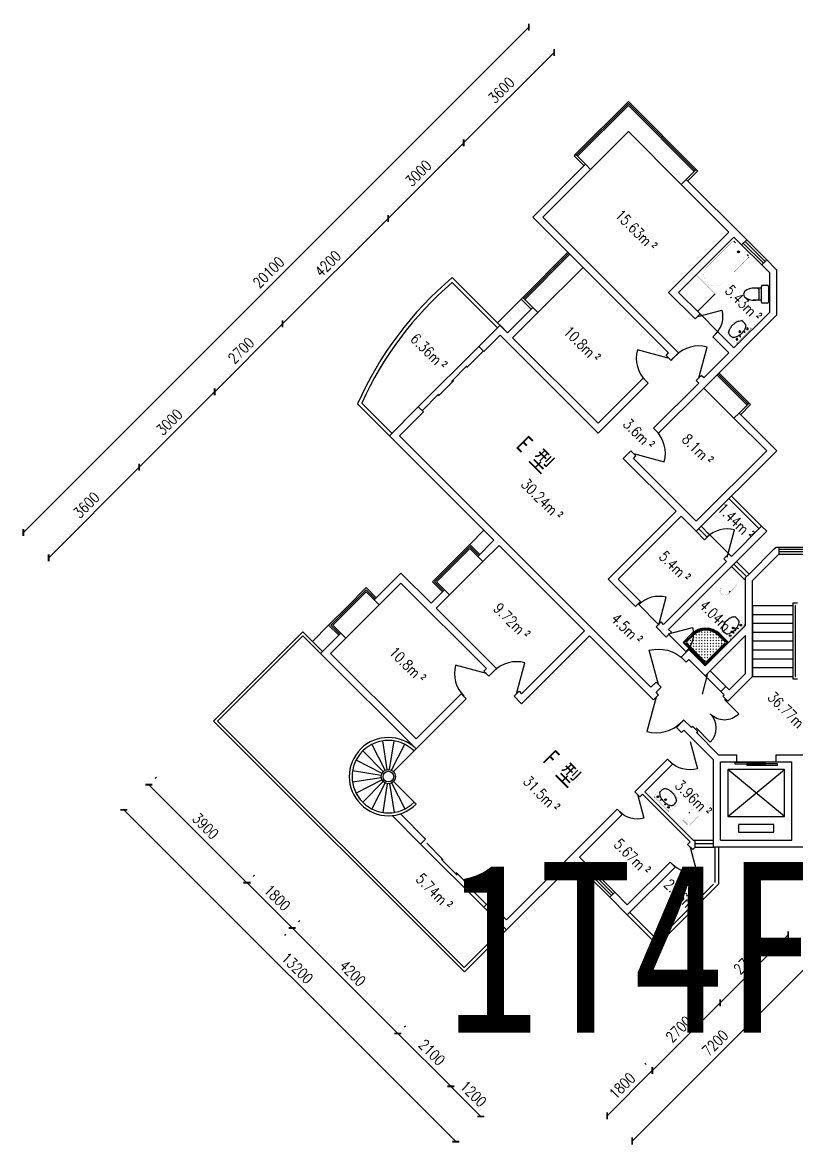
# Model space of a CAD drawing. Header units: millimetres. Extents: x 896 to 46047, y 508 to 32349.
# Drawn here: x 896 to 22659, y 508 to 32072 of the extents above; entities that cross this region are included whole.
import ezdxf
from ezdxf.enums import TextEntityAlignment as Align

# ---------------------------------------------------------------- set-up
doc = ezdxf.new("R2010")
doc.units = ezdxf.units.MM
for name, color, linetype in [('GROUND', 2, 'Continuous'), ('JJ', 8, 'Continuous'), ('PUB_DIM', 3, 'Continuous'), ('PUB_TEXT', 7, 'Continuous'), ('PUB_WINDW', 7, 'Continuous'), ('STAIR', 2, 'Continuous'), ('TEXT', 5, 'Continuous'), ('WALL', 255, 'Continuous'), ('WINDOW', 2, 'Continuous'), ('WINDOW_TEXT', 7, 'Continuous'), ('Y', 6, 'Continuous')]:
    doc.layers.add(name, color=color, linetype=linetype)
doc.styles.add('-宋体', font='SimSun.ttf', dxfattribs={"width": 0.8})
doc.styles.add('DIM_FONT', font='SIMPLEX', dxfattribs={"width": 0.8})
doc.styles.add('S1', font='SimSun.ttf', dxfattribs={"width": 0.8})
doc.styles.add('SIMPLEX', font='SIMPLEX.SHX')
doc.styles.get("Standard").update_dxf_attribs({"font": 'arial.ttf'})
doc.dimstyles.new('AXIS', dxfattribs={"dimtxt": 300, "dimasz": 1, "dimexe": 250, "dimexo": 300, "dimgap": 0.09, "dimtad": 1, "dimdec": 0, "dimzin": 0, "dimdsep": 46, "dimtxsty": 'DIM_FONT', "dimblk": '_DIMX', "dimcen": 0.09, "dimse1": 1, "dimse2": 1, "dimclrt": 7, "dimadec": 0, "dimazin": 0, "dimtfac": 1, "dimtdec": 0, "dimtix": 1, "dimtmove": 2, "dimatfit": 3, "dimldrblk": '_DIMX', "dimfxl": 1, "dimtolj": 1, "dimtzin": 0, "dimarcsym": 0})
doc.dimstyles.new('DIMA', dxfattribs={"dimtxt": 300, "dimasz": 1, "dimexe": 250, "dimexo": 300, "dimgap": 150, "dimtad": 1, "dimdec": 0, "dimzin": 0, "dimdsep": 46, "dimtxsty": 'DIM_FONT', "dimblk": '_DIMX', "dimcen": 0.09, "dimse1": 1, "dimclrt": 7, "dimadec": 0, "dimazin": 0, "dimtfac": 1, "dimtdec": 0, "dimtix": 1, "dimtmove": 2, "dimatfit": 3, "dimldrblk": '_DIMX', "dimfxl": 1, "dimtolj": 1, "dimtzin": 0, "dimarcsym": 0})
doc.dimstyles.new('DIMB', dxfattribs={"dimtxt": 300, "dimasz": 1, "dimexe": 250, "dimexo": 300, "dimgap": 150, "dimtad": 1, "dimdec": 0, "dimzin": 0, "dimdsep": 46, "dimtxsty": 'DIM_FONT', "dimblk": '_DIMX', "dimcen": 0.09, "dimse2": 1, "dimclrt": 7, "dimadec": 0, "dimazin": 0, "dimtfac": 1, "dimtdec": 0, "dimtix": 1, "dimtmove": 2, "dimatfit": 3, "dimldrblk": '_DIMX', "dimfxl": 1, "dimtolj": 1, "dimtzin": 0, "dimarcsym": 0})
doc.dimstyles.new('DIMN', dxfattribs={"dimtxt": 300, "dimasz": 1, "dimexe": 250, "dimexo": 300, "dimgap": 0.09, "dimtad": 1, "dimdec": 0, "dimzin": 0, "dimdsep": 46, "dimtxsty": 'DIM_FONT', "dimblk": '_DIMX', "dimcen": 0.09, "dimclrt": 7, "dimadec": 0, "dimazin": 0, "dimtfac": 1, "dimtdec": 0, "dimtix": 1, "dimtmove": 2, "dimatfit": 3, "dimldrblk": '_DIMX', "dimfxl": 1, "dimtolj": 1, "dimtzin": 0, "dimarcsym": 0})

# ---------------------------------------------------------------- blocks, each defined once
blk = doc.blocks.new('_LIFTD')
for points in [[(-0.548, -0.602), (-0.548, -0.774), (0.241, -0.774), (0.241, -0.602), (-0.548, -0.602)], [(-0.241, -0.784), (-0.241, -0.955), (0.548, -0.955), (0.548, -0.784), (-0.241, -0.784)]]:
    blk.add_lwpolyline(points)
blk = doc.blocks.new('_DBLK1')
for p, q in [((-0.47, 0), (-0.47, -0.47)), ((0.47, 0), (0.47, -0.47))]:
    blk.add_line(p, q)
for centre, start, end in [((-0.47, 0), 270, 0), ((0.47, 0), 180, 270)]:
    blk.add_arc(centre, 0.47, start, end)
at = {"layer": 'WINDOW_TEXT', "style": 'SIMPLEX', "flags": 9}
blk.add_attdef('A', text='', height=1, dxfattribs=at).set_placement((0, 1.5), align=Align.MIDDLE)
blk = doc.blocks.new('_DBLK')
blk.add_line((-0.5, 0), (0, -0.866))
blk.add_arc((-0.5, 0), 1, 300, 0)
at = {"style": 'SIMPLEX', "flags": 9}
blk.add_attdef('A', text='', height=1, dxfattribs=at).set_placement((0, 1.5), align=Align.MIDDLE)
blk = doc.blocks.new('_A0LHZ')
for p, q in [((-0.5, 0.016), (-0.227, 0.016)), ((-0.242, 0.003), (0.015, 0.003)), ((-0.015, 0.016), (0.242, 0.016)), ((0.227, 0.003), (0.5, 0.003))]:
    blk.add_line(p, q)
blk = doc.blocks.new('_WBLK')
for p, q in [((-0.5, 0.5), (0.5, 0.5)), ((0.5, 0.167), (-0.5, 0.167)), ((0.5, -0.167), (-0.5, -0.167)), ((-0.5, -0.5), (0.5, -0.5))]:
    blk.add_line(p, q)
at = {"style": 'SIMPLEX', "flags": 9}
blk.add_attdef('A', text='', height=1, dxfattribs=at).set_placement((0, 1.5), align=Align.MIDDLE)
blk = doc.blocks.new('M_A6')
blk.add_line((0.5, 0), (0.5, 0))
blk = doc.blocks.new('M_A15FYM')
blk.add_line((-0.5, 0), (0, -0.866))
blk = doc.blocks.new('M_E11')
for p, q in [((-280, -10), (-280, 0)), ((280, 0), (280, -10)), ((-251, -189), (-251, -186)), ((-248, -183), (-250, -185))]:
    blk.add_line(p, q)
at = {"const_width": 1.5}
for points in [[(-280, 0), (280, 0)], [(-326, -200), (-280, -5)], [(326, -204), (280, -5)]]:
    blk.add_lwpolyline(points, dxfattribs=at)
for points in [[(-326, -200, 0.008223), (-326, -204, 0.149285)], [(-326, -266, 0.149285), (-304, -337, 0.107079), (-231, -408, 0.075625), (-131, -450, 0.062436), (-1, -467, 0.062436), (130, -452, 0.075625), (230, -410, 0.107079), (304, -339, 0.149285), (326, -268, 0.005205), (326, -266, 0.086596)]]:
    blk.add_lwpolyline(points, format="xyb", dxfattribs=at)
at = {"const_width": 1.5, "flags": 128}
for points in [[(-326, -204), (-326, -268)], [(326, -204), (326, -268)]]:
    blk.add_lwpolyline(points, dxfattribs=at)
at = {"flags": 128}
for points in [[(-253, -188, 0.172546), (-250, -358, 0.726395)], [(253, -188, -0.172546), (250, -358, -0.726395)]]:
    blk.add_lwpolyline(points, format="xyb", dxfattribs=at)
for points in [[(253, -188, 0.098208), (193, -141, 0.066287), (110, -111, 0.052428), (0, -100, 0.052428), (-110, -111, 0.066287), (-193, -141, 0.093876), (-251, -186, 0.171377)], [(-250, -358, 0.091341), (-193, -401, 0.066287), (-110, -431, 0.052428), (0, -442, 0.052428), (110, -431, 0.066287), (193, -401, 0.091756), (250, -358, 0.171377)]]:
    blk.add_lwpolyline(points, format="xyb")
for centre, radius in [((-210, -75), 24), ((-210, -75), 24), ((-210, -75), 24), ((-90, -65), 10), ((0, -170), 25), ((0, -170), 15), ((90, -65), 10), ((210, -75), 24)]:
    blk.add_circle(centre, radius)
blk.add_arc((-250, -186), 1, 131.3224, 180)
at = {"width": 0.8, "flags": 9}
for tag in ['XSIZE', 'YSIZE']:
    blk.add_attdef(tag, (0, 0), '', height=0.5, dxfattribs=at)
blk = doc.blocks.new('_E3NPP')
at = {"layer": 'JJ'}
for p, q in [((-170, 200), (-170, 430)), ((170, 200), (170, 430)), ((-250, 30), (-250, 170)), ((-220, 200), (220, 200)), ((220, 0), (-220, 0)), ((-140, 260), (140, 260)), ((250, 170), (250, 30))]:
    blk.add_line(p, q, dxfattribs=at)
for centre, radius, start, end in [((227, 413), 398, 143.3619, 202.5495), ((0, 590), 110, 33.4509, 146.5491), ((-227, 413), 398, 337.4505, 36.6381), ((-220, 170), 30, 90, 180), ((-220, 30), 30, 180, 270), ((220, 170), 30, 0, 90), ((220, 30), 30, 270, 0)]:
    blk.add_arc(centre, radius, start, end, dxfattribs=at)
blk = doc.blocks.new('_E0GNZ')
at = {"layer": 'JJ'}
h = blk.add_hatch(dxfattribs=at)
h.set_pattern_fill('CROSS', color=256, scale=200, style=0)
h.set_pattern_definition([(0, (-89213.87, -122540.32), (50, 50), [25, -75]), (90, (-89201.37, -122552.82), (-50, 50), [25, -75])])
h.paths.add_polyline_path([(50, 80, 0.414214), (80, 50), (720, 50, 0.414214), (750, 80), (750, 300, 0.414214), (300, 750), (80, 750, 0.414214), (50, 720)])
for p, q in [((0, 800), (300, 800)), ((0, 0), (0, 800)), ((0, 750), (25, 750)), ((25, 0), (25, 800)), ((25, 775), (300, 775)), ((50, 80), (50, 720)), ((80, 750), (300, 750)), ((300, 750), (300, 800)), ((654, 654), (618, 618)), ((750, 80), (750, 300)), ((750, 300), (800, 300)), ((775, 25), (775, 300)), ((800, 0), (800, 300)), ((0, 25), (800, 25)), ((0, 0), (800, 0)), ((80, 50), (720, 50)), ((750, 0), (750, 25))]:
    blk.add_line(p, q, dxfattribs=at)
for centre, radius, start, end in [((80, 720), 30, 90, 180), ((300, 300), 500, 0, 90), ((300, 300), 475, 0, 90), ((300, 300), 450, 0, 90), ((80, 80), 30, 180, 270), ((720, 80), 30, 270, 0)]:
    blk.add_arc(centre, radius, start, end, dxfattribs=at)
at = {"style": 'DIM_FONT', "width": 0.8, "flags": 9}
for tag in ['XSIZE', 'YSIZE']:
    blk.add_attdef(tag, (0, 0), '', height=0.5, dxfattribs=at)
blk = doc.blocks.new('M_E2')
blk.add_line((-306, -118), (-266, -118))
at = {"const_width": 1.5}
for points in [[(-366, 138, 0.97895), (-366, -138, 0.97895)], [(-366, 118, 0.97895), (-366, -118, 0.97895)], [(-306, 118, 0.414214), (-316, 108, 0.414214)], [(0, 88, 0.462192), (-59, 137, 0.462192)], [(-20, 88, 0.414214), (-50, 118, 0.414214)], [(-316, -108, 0.414214), (-306, -118, 0.414214)], [(-59, -137, 0.462192), (0, -88, 0.462192)], [(-50, -118, 0.414214), (-20, -88, 0.414214)]]:
    blk.add_lwpolyline(points, format="xyb", dxfattribs=at)
for points in [[(-366, 137), (-59, 137)], [(-316, 118), (-366, 118)], [(-340, 118), (-266, 118)], [(-316, 108), (-316, -108)], [(-50, 118), (-267, 118)], [(-20, -88), (-20, 88)], [(0, 88), (0, -88)], [(-381, -137), (-59, -137)], [(-316, -118), (-366, -118)], [(-340, -118), (-266, -118)], [(-266, -118), (-50, -118)]]:
    blk.add_lwpolyline(points, dxfattribs=at)
at = {"width": 0.8, "flags": 9}
for tag in ['XSIZE', 'YSIZE']:
    blk.add_attdef(tag, (0, 0), '', height=0.5, dxfattribs=at)
blk = doc.blocks.new('_DIMX')
at = {"const_width": 50}
blk.add_lwpolyline([(-70, -70), (70, 70)], dxfattribs=at)
blk = doc.blocks.new('*D16')
at = {"color": 0, "linetype": 'ByBlock', "transparency": 16777216}
blk.add_line((10136, -146561), (13104, -143592), dxfattribs=at)
at = {"layer": 'DEFPOINTS', "color": 0, "linetype": 'ByBlock', "transparency": 16777216}
for p in [(13105, -143592), (13105, -143592), (10135, -146561)]:
    blk.add_point(p, dxfattribs=at)
at = {"color": 0, "linetype": 'ByBlock', "transparency": 16777216}
for p, rotation in [((13105, -143592), 45), ((10135, -146561), 225)]:
    blk.add_blockref('_DIMX', p, dxfattribs=dict(at, rotation=rotation))
at = {"color": 7, "linetype": 'ByBlock', "transparency": 16777216, "insert": (11408, -144864), "char_height": 300, "attachment_point": 5, "rotation": 45, "style": 'DIM_FONT'}
blk.add_mtext('\\A1;4200', dxfattribs=at)
blk = doc.blocks.new('*D17')
at = {"color": 0, "linetype": 'ByBlock', "transparency": 16777216}
blk.add_line((13106, -143591), (15226, -141471), dxfattribs=at)
at = {"layer": 'DEFPOINTS', "color": 0, "linetype": 'ByBlock', "transparency": 16777216}
for p in [(15226, -141470), (15226, -141470), (13105, -143592)]:
    blk.add_point(p, dxfattribs=at)
at = {"color": 0, "linetype": 'ByBlock', "transparency": 16777216}
for p, rotation in [((15226, -141470), 44.99999999999961), ((13105, -143592), 224.9999999999996)]:
    blk.add_blockref('_DIMX', p, dxfattribs=dict(at, rotation=rotation))
at = {"color": 7, "linetype": 'ByBlock', "transparency": 16777216, "insert": (13954, -142319), "char_height": 300, "attachment_point": 5, "rotation": 45, "style": 'DIM_FONT'}
blk.add_mtext('\\A1;3000', dxfattribs=at)
blk = doc.blocks.new('*D18')
at = {"color": 0, "linetype": 'ByBlock', "transparency": 16777216}
blk.add_line((15227, -141470), (17771, -138925), dxfattribs=at)
at = {"layer": 'DEFPOINTS', "color": 0, "linetype": 'ByBlock', "transparency": 16777216}
for p in [(17772, -138925), (17772, -138925), (15226, -141470)]:
    blk.add_point(p, dxfattribs=at)
at = {"color": 0, "linetype": 'ByBlock', "transparency": 16777216}
for p, rotation in [((17772, -138925), 45.00000000000032), ((15226, -141470), 225.0000000000003)]:
    blk.add_blockref('_DIMX', p, dxfattribs=dict(at, rotation=rotation))
at = {"color": 7, "linetype": 'ByBlock', "transparency": 16777216, "insert": (16287, -139985), "char_height": 300, "attachment_point": 5, "rotation": 45, "style": 'DIM_FONT'}
blk.add_mtext('\\A1;3600', dxfattribs=at)
blk = doc.blocks.new('*D34')
at = {"color": 0, "linetype": 'ByBlock', "transparency": 16777216}
blk.add_line((6105, -150591), (8225, -148471), dxfattribs=at)
at = {"layer": 'DEFPOINTS', "color": 0, "linetype": 'ByBlock', "transparency": 16777216}
for p in [(8226, -148471), (8226, -148471), (6105, -150592)]:
    blk.add_point(p, dxfattribs=at)
at = {"color": 0, "linetype": 'ByBlock', "transparency": 16777216}
for p, rotation in [((8226, -148471), 45), ((6105, -150592), 225)]:
    blk.add_blockref('_DIMX', p, dxfattribs=dict(at, rotation=rotation))
at = {"color": 7, "linetype": 'ByBlock', "transparency": 16777216, "insert": (6953, -149319), "char_height": 300, "attachment_point": 5, "rotation": 45, "style": 'DIM_FONT'}
blk.add_mtext('\\A1;3000', dxfattribs=at)
blk = doc.blocks.new('*D35')
at = {"color": 0, "linetype": 'ByBlock', "transparency": 16777216}
blk.add_line((8227, -148470), (10135, -146562), dxfattribs=at)
at = {"layer": 'DEFPOINTS', "color": 0, "linetype": 'ByBlock', "transparency": 16777216}
for p in [(10135, -146561), (10135, -146561), (8226, -148471)]:
    blk.add_point(p, dxfattribs=at)
at = {"color": 0, "linetype": 'ByBlock', "transparency": 16777216}
for p, rotation in [((10135, -146561), 45), ((8226, -148471), 225)]:
    blk.add_blockref('_DIMX', p, dxfattribs=dict(at, rotation=rotation))
at = {"color": 7, "linetype": 'ByBlock', "transparency": 16777216, "insert": (8969, -147304), "char_height": 300, "attachment_point": 5, "rotation": 45, "style": 'DIM_FONT'}
blk.add_mtext('\\A1;2700', dxfattribs=at)
blk = doc.blocks.new('*D36')
at = {"color": 0, "linetype": 'ByBlock', "transparency": 16777216}
blk.add_line((24349, -163747), (22441, -165654), dxfattribs=at)
at = {"layer": 'DEFPOINTS', "color": 0, "linetype": 'ByBlock', "transparency": 16777216}
for p in [(24350, -163746), (22441, -165655), (22441, -165655)]:
    blk.add_point(p, dxfattribs=at)
at = {"color": 0, "linetype": 'ByBlock', "transparency": 16777216}
for p, rotation in [((24350, -163746), 45.00000000000048), ((22441, -165655), 225.0000000000004)]:
    blk.add_blockref('_DIMX', p, dxfattribs=dict(at, rotation=rotation))
at = {"color": 7, "linetype": 'ByBlock', "transparency": 16777216, "insert": (23183, -164488), "char_height": 300, "attachment_point": 5, "rotation": 45, "style": 'DIM_FONT'}
blk.add_mtext('\\A1;2700', dxfattribs=at)
blk = doc.blocks.new('*D37')
at = {"color": 0, "linetype": 'ByBlock', "transparency": 16777216}
for p, q in [((22440, -165656), (20532, -167564)), ((20319, -167352), (20355, -167388))]:
    blk.add_line(p, q, dxfattribs=at)
at = {"layer": 'DEFPOINTS', "color": 0, "linetype": 'ByBlock', "transparency": 16777216}
for p in [(22441, -165655), (20532, -167564), (20532, -167564)]:
    blk.add_point(p, dxfattribs=at)
at = {"color": 0, "linetype": 'ByBlock', "transparency": 16777216}
for p, rotation in [((22441, -165655), 44.99999999999976), ((20532, -167564), 224.9999999999998)]:
    blk.add_blockref('_DIMX', p, dxfattribs=dict(at, rotation=rotation))
at = {"color": 7, "linetype": 'ByBlock', "transparency": 16777216, "insert": (21274, -166398), "char_height": 300, "attachment_point": 5, "rotation": 45, "style": 'DIM_FONT'}
blk.add_mtext('\\A1;2700', dxfattribs=at)
blk = doc.blocks.new('*D38')
at = {"color": 0, "linetype": 'ByBlock', "transparency": 16777216}
for p, q in [((20531, -167565), (19259, -168836)), ((20319, -167352), (20355, -167388))]:
    blk.add_line(p, q, dxfattribs=at)
at = {"layer": 'DEFPOINTS', "color": 0, "linetype": 'ByBlock', "transparency": 16777216}
for p in [(20532, -167564), (19259, -168837), (19259, -168837)]:
    blk.add_point(p, dxfattribs=at)
at = {"color": 0, "linetype": 'ByBlock', "transparency": 16777216}
for p, rotation in [((20532, -167564), 45.00000000000065), ((19259, -168837), 225.0000000000007)]:
    blk.add_blockref('_DIMX', p, dxfattribs=dict(at, rotation=rotation))
at = {"color": 7, "linetype": 'ByBlock', "transparency": 16777216, "insert": (19683, -167989), "char_height": 300, "attachment_point": 5, "rotation": 45, "style": 'DIM_FONT'}
blk.add_mtext('\\A1;1800', dxfattribs=at)
blk = doc.blocks.new('*D39')
at = {"color": 0, "linetype": 'ByBlock', "transparency": 16777216}
blk.add_line((25056, -164454), (19967, -169544), dxfattribs=at)
at = {"layer": 'DEFPOINTS', "color": 0, "linetype": 'ByBlock', "transparency": 16777216}
for p in [(25057, -164453), (19966, -169544), (19966, -169544)]:
    blk.add_point(p, dxfattribs=at)
at = {"color": 0, "linetype": 'ByBlock', "transparency": 16777216}
for p, rotation in [((25057, -164453), 44.99999999999992), ((19966, -169544), 224.9999999999999)]:
    blk.add_blockref('_DIMX', p, dxfattribs=dict(at, rotation=rotation))
at = {"color": 7, "linetype": 'ByBlock', "transparency": 16777216, "insert": (22299, -166787), "char_height": 300, "attachment_point": 5, "rotation": 45, "style": 'DIM_FONT'}
blk.add_mtext('\\A1;7200', dxfattribs=at)
blk = doc.blocks.new('*D40')
at = {"color": 0, "linetype": 'ByBlock', "transparency": 16777216}
blk.add_line((3560, -153137), (6104, -150593), dxfattribs=at)
at = {"layer": 'DEFPOINTS', "color": 0, "linetype": 'ByBlock', "transparency": 16777216}
for p in [(6105, -150592), (6105, -150592), (3559, -153138)]:
    blk.add_point(p, dxfattribs=at)
at = {"color": 0, "linetype": 'ByBlock', "transparency": 16777216}
for p, rotation in [((6105, -150592), 45.00000000000032), ((3559, -153138), 225.0000000000003)]:
    blk.add_blockref('_DIMX', p, dxfattribs=dict(at, rotation=rotation))
at = {"color": 7, "linetype": 'ByBlock', "transparency": 16777216, "insert": (4620, -151653), "char_height": 300, "attachment_point": 5, "rotation": 45, "style": 'DIM_FONT'}
blk.add_mtext('\\A1;3600', dxfattribs=at)
blk = doc.blocks.new('*D41')
at = {"color": 0, "linetype": 'ByBlock', "transparency": 16777216}
blk.add_line((15712, -168854), (14865, -168007), dxfattribs=at)
at = {"layer": 'DEFPOINTS', "color": 0, "linetype": 'ByBlock', "transparency": 16777216}
for p in [(14864, -168006), (14864, -168006), (15712, -168854)]:
    blk.add_point(p, dxfattribs=at)
at = {"color": 0, "linetype": 'ByBlock', "transparency": 16777216}
for p, rotation in [((14864, -168006), 135), ((15712, -168854), 315)]:
    blk.add_blockref('_DIMX', p, dxfattribs=dict(at, rotation=rotation))
at = {"color": 7, "linetype": 'ByBlock', "transparency": 16777216, "insert": (15500, -168218), "char_height": 300, "attachment_point": 5, "rotation": 315, "style": 'DIM_FONT'}
blk.add_mtext('\\A1;1200', dxfattribs=at)
blk = doc.blocks.new('*D42')
at = {"color": 0, "linetype": 'ByBlock', "transparency": 16777216}
for p, q in [((13591, -166309), (13556, -166344)), ((14863, -168005), (13380, -166521))]:
    blk.add_line(p, q, dxfattribs=at)
at = {"layer": 'DEFPOINTS', "color": 0, "linetype": 'ByBlock', "transparency": 16777216}
for p in [(13379, -166521), (13379, -166521), (14864, -168006)]:
    blk.add_point(p, dxfattribs=at)
at = {"color": 0, "linetype": 'ByBlock', "transparency": 16777216}
for p, rotation in [((13379, -166521), 135.0000000000003), ((14864, -168006), 315.0000000000003)]:
    blk.add_blockref('_DIMX', p, dxfattribs=dict(at, rotation=rotation))
at = {"color": 7, "linetype": 'ByBlock', "transparency": 16777216, "insert": (14334, -167051), "char_height": 300, "attachment_point": 5, "rotation": 315, "style": 'DIM_FONT'}
blk.add_mtext('\\A1;2100', dxfattribs=at)
blk = doc.blocks.new('*D43')
at = {"color": 0, "linetype": 'ByBlock', "transparency": 16777216}
for p, q in [((10621, -163339), (10586, -163374)), ((13378, -166520), (10410, -163552)), ((13591, -166309), (13556, -166344))]:
    blk.add_line(p, q, dxfattribs=at)
at = {"layer": 'DEFPOINTS', "color": 0, "linetype": 'ByBlock', "transparency": 16777216}
for p in [(10409, -163551), (10409, -163551), (13379, -166521)]:
    blk.add_point(p, dxfattribs=at)
at = {"color": 0, "linetype": 'ByBlock', "transparency": 16777216}
for p, rotation in [((10409, -163551), 134.9999999999999), ((13379, -166521), 314.9999999999998)]:
    blk.add_blockref('_DIMX', p, dxfattribs=dict(at, rotation=rotation))
at = {"color": 7, "linetype": 'ByBlock', "transparency": 16777216, "insert": (12106, -164824), "char_height": 300, "attachment_point": 5, "rotation": 315, "style": 'DIM_FONT'}
blk.add_mtext('\\A1;4200', dxfattribs=at)
blk = doc.blocks.new('*D44')
at = {"color": 0, "linetype": 'ByBlock', "transparency": 16777216}
for p, q in [((9348, -162066), (9313, -162101)), ((10408, -163550), (9137, -162279)), ((10197, -163763), (10232, -163728))]:
    blk.add_line(p, q, dxfattribs=at)
at = {"layer": 'DEFPOINTS', "color": 0, "linetype": 'ByBlock', "transparency": 16777216}
for p in [(9136, -162278), (9136, -162278), (10409, -163551)]:
    blk.add_point(p, dxfattribs=at)
at = {"color": 0, "linetype": 'ByBlock', "transparency": 16777216}
for p, rotation in [((9136, -162278), 135.0000000000007), ((10409, -163551), 315.0000000000007)]:
    blk.add_blockref('_DIMX', p, dxfattribs=dict(at, rotation=rotation))
at = {"color": 7, "linetype": 'ByBlock', "transparency": 16777216, "insert": (9985, -162702), "char_height": 300, "attachment_point": 5, "rotation": 315, "style": 'DIM_FONT'}
blk.add_mtext('\\A1;1800', dxfattribs=at)
blk = doc.blocks.new('*D45')
at = {"color": 0, "linetype": 'ByBlock', "transparency": 16777216}
for p, q in [((6591, -159308), (6555, -159344)), ((9135, -162277), (6379, -159521)), ((9348, -162066), (9313, -162101))]:
    blk.add_line(p, q, dxfattribs=at)
at = {"layer": 'DEFPOINTS', "color": 0, "linetype": 'ByBlock', "transparency": 16777216}
for p in [(6378, -159520), (6378, -159520), (9136, -162278)]:
    blk.add_point(p, dxfattribs=at)
at = {"color": 0, "linetype": 'ByBlock', "transparency": 16777216}
for p, rotation in [((6378, -159520), 135.0000000000002), ((9136, -162278), 315.0000000000002)]:
    blk.add_blockref('_DIMX', p, dxfattribs=dict(at, rotation=rotation))
at = {"color": 7, "linetype": 'ByBlock', "transparency": 16777216, "insert": (7969, -160687), "char_height": 300, "attachment_point": 5, "rotation": 315, "style": 'DIM_FONT'}
blk.add_mtext('\\A1;3900', dxfattribs=at)
blk = doc.blocks.new('*D46')
at = {"color": 0, "linetype": 'ByBlock', "transparency": 16777216}
blk.add_line((15005, -169561), (5672, -160228), dxfattribs=at)
at = {"layer": 'DEFPOINTS', "color": 0, "linetype": 'ByBlock', "transparency": 16777216}
for p in [(5671, -160228), (5671, -160228), (15005, -169562)]:
    blk.add_point(p, dxfattribs=at)
at = {"color": 0, "linetype": 'ByBlock', "transparency": 16777216}
for p, rotation in [((5671, -160228), 134.9999999999999), ((15005, -169562), 314.9999999999999)]:
    blk.add_blockref('_DIMX', p, dxfattribs=dict(at, rotation=rotation))
at = {"color": 7, "linetype": 'ByBlock', "transparency": 16777216, "insert": (10550, -164682), "char_height": 300, "attachment_point": 5, "rotation": 315, "style": 'DIM_FONT'}
blk.add_mtext('\\A1;13200', dxfattribs=at)
blk = doc.blocks.new('*D47')
at = {"color": 0, "linetype": 'ByBlock', "transparency": 16777216}
blk.add_line((17060, -138214), (2849, -152426), dxfattribs=at)
at = {"layer": 'DEFPOINTS', "color": 0, "linetype": 'ByBlock', "transparency": 16777216}
for p in [(17061, -138214), (2848, -152427), (2848, -152427)]:
    blk.add_point(p, dxfattribs=at)
at = {"color": 0, "linetype": 'ByBlock', "transparency": 16777216}
for p, rotation in [((17061, -138214), 45), ((2848, -152427), 225)]:
    blk.add_blockref('_DIMX', p, dxfattribs=dict(at, rotation=rotation))
at = {"color": 7, "linetype": 'ByBlock', "transparency": 16777216, "insert": (9742, -145108), "char_height": 300, "attachment_point": 5, "rotation": 45, "style": 'DIM_FONT'}
blk.add_mtext('\\A1;20100', dxfattribs=at)
blk = doc.blocks.new('M_E4')
for p, q in [((670, -80), (670, -137)), ((670, -86), (670, -97)), ((670, -663), (670, -614))]:
    blk.add_line(p, q)
at = {"const_width": 1.5}
for points in [[(-750, -750), (-750, 0)], [(-750, 0), (750, 0)], [(750, 0), (750, -750)], [(608, -56), (640, -56)], [(670, -90), (670, -656)], [(750, -750), (-750, -750)], [(670, -663), (670, -655)]]:
    blk.add_lwpolyline(points, dxfattribs=at)
for points in [[(-399, -56, 0.930688), (-388, -693, 0.930688)], [(670, -86, 0.414214), (640, -56, 0.414214)], [(670, -90, 0.041784), (670, -85, 0.412615)], [(640, -693, 0.414214), (670, -663, 0.414214)]]:
    blk.add_lwpolyline(points, format="xyb", dxfattribs=at)
at = {"const_width": 1.5, "flags": 128}
for points in [[(-399, -56), (608, -56)], [(-399, -694), (645, -692)]]:
    blk.add_lwpolyline(points, dxfattribs=at)
for radius in [25, 23]:
    blk.add_circle((550, -381), radius)
blk.add_arc((640, -663), 30, 270, 280.176)
at = {"width": 0.8, "flags": 9}
for tag in ['XSIZE', 'YSIZE']:
    blk.add_attdef(tag, (0, 0), '', height=0.5, dxfattribs=at)
blk = doc.blocks.new('1T4F73')
at = {"layer": 'GROUND'}
for p, q in [((9233.1, 2929.2), (8734.2, 3428)), ((813.2, 813.2), (2510.2, 2510.2)), ((8944.9, -2722.4), (9545.9, -3323.4)), ((6992.2, -4729.4), (7566, -5303.3)), ((8347.3, -6077.6), (7866.5, -5596.9)), ((9456.2, -7052.1), (9015.6, -6611.4)), ((9314.8, -7193.5), (8874.2, -6752.9))]:
    blk.add_line(p, q, dxfattribs=at)
at = {"layer": 'JJ'}
blk.add_line((9157, 3995.2), (8662.1, 3500.2), dxfattribs=at)
at = {"layer": 'STAIR'}
for p, q in [((11346.6, -4711.9), (11346.6, -6831.9)), ((11476.6, -4711.9), (11346.6, -4711.9)), ((10211.6, -4771.9), (11346.6, -4771.9)), ((10211.6, -4771.9), (10211.6, -6771.9)), ((10211.6, -5021.9), (11346.6, -5021.9)), ((11406.6, -4771.9), (11406.6, -6771.9)), ((11416.6, -4771.9), (11406.6, -4771.9)), ((11416.6, -6771.9), (11416.6, -4771.9)), ((10211.6, -5271.9), (11346.6, -5271.9)), ((10211.6, -5521.9), (11346.6, -5521.9)), ((10211.6, -5771.9), (11346.6, -5771.9)), ((10211.6, -6021.9), (11346.6, -6021.9)), ((10211.6, -6271.9), (11346.6, -6271.9)), ((10211.6, -6521.9), (11346.6, -6521.9)), ((10211.6, -6771.9), (11346.6, -6771.9)), ((11346.6, -6831.9), (11476.6, -6831.9)), ((11406.6, -6771.9), (11416.6, -6771.9)), ((9511.6, -9390.2), (9511.6, -10710.2)), ((9511.6, -10710.2), (11111.6, -9390.2)), ((11111.6, -10710.2), (9511.6, -9390.2)), ((11111.6, -9390.2), (9511.6, -9390.2)), ((9761.6, -9170.2), (10861.6, -9170.2)), ((11111.6, -10710.2), (11111.6, -9390.2)), ((9511.6, -10710.2), (11111.6, -10710.2)), ((10811.6, -10930.2), (9811.6, -10930.2)), ((9811.6, -10930.2), (9811.6, -11150.2)), ((10811.6, -11150.2), (10811.6, -10930.2)), ((9811.6, -11150.2), (10811.6, -11150.2))]:
    blk.add_line(p, q, dxfattribs=at)
at = {"layer": 'WALL'}
for p, q in [((4030.5, 6151.8), (5515.4, 7636.8)), ((5656.9, 7495.3), (5515.4, 7636.8)), ((4313.4, 6151.8), (5656.9, 7495.3)), ((8202.4, 7071.1), (8343.9, 7212.5)), ((9545.9, 5727.6), (8202.4, 7071.1)), ((10044.5, 5511.9), (8343.9, 7212.5)), ((5091.2, 5091.2), (4030.5, 6151.8)), ((8131.7, 2333.5), (4313.4, 6151.8)), ((7848.9, 4030.5), (9545.9, 5727.6)), ((8131.7, 4030.5), (9687.4, 5586.1)), ((9903, 5370.5), (9687.4, 5586.1)), ((9903, 5370.5), (10044.5, 5511.9)), ((5232.6, 4949.7), (5091.2, 5091.2)), ((7848.9, 2333.5), (5232.6, 4949.7)), ((10468.7, 4804.8), (10610.2, 4946.2)), ((10684.4, 4589.1), (10468.7, 4804.8)), ((10884.4, 4671.9), (10610.2, 4946.2)), ((10684.4, 4589.1), (10684.4, 3471.9)), ((10884.4, 4671.9), (10884.4, 3389.1)), ((8592.8, 3286.6), (7848.9, 4030.5)), ((8734.2, 3428), (8131.7, 4030.5)), ((3323.4, 2899.1), (4030.5, 3606.2)), ((4171.9, 3464.8), (4030.5, 3606.2)), ((3464.8, 2757.7), (4171.9, 3464.8)), ((8734.2, 3428), (8592.8, 3286.6)), ((8980.3, 1484.9), (10884.4, 3389.1)), ((9687.4, 2474.9), (10684.4, 3471.9)), ((2510.2, 2510.2), (3111.3, 3111.3)), ((3323.4, 2899.1), (3111.3, 3111.3)), ((3323.4, 2899.1), (3323.4, 2899.1)), ((3323.4, 2899.1), (3323.4, 2899.1)), ((9233.1, 2929.2), (9091.7, 2787.7)), ((9687.4, 2474.9), (9233.1, 2929.2)), ((2651.7, 2368.8), (3111.3, 2828.4)), ((5869, 70.7), (3111.3, 2828.4)), ((5869, 353.6), (3464.8, 2757.7)), ((9545.9, 2333.5), (9091.7, 2787.7)), ((2651.7, 2368.8), (2510.2, 2510.2)), ((7778.2, 2262.7), (7848.9, 2333.5)), ((7778.2, 2262.7), (7919.6, 2121.3)), ((8131.7, 2333.5), (7990.3, 2192)), ((8838.8, 1626.3), (9545.9, 2333.5)), ((7919.6, 2121.3), (7990.3, 2192)), ((5869, 353.6), (7133.9, 1618.5)), ((7133.9, 1618.5), (7275.3, 1477)), ((8768.1, 1697.1), (8626.7, 1555.6)), ((8838.8, 1626.3), (8768.1, 1697.1)), ((5869, 70.7), (7275.3, 1477)), ((7424.6, 212.1), (8697.4, 1484.9)), ((7566, 70.7), (8838.8, 1343.5)), ((8697.4, 1484.9), (8626.7, 1555.6)), ((8838.8, 1343.5), (8980.3, 1484.9)), ((0, 0), (813.2, 813.2)), ((282.8, 0), (954.6, 671.8)), ((954.6, 671.8), (813.2, 813.2)), ((9687.4, 495), (9828.8, 636.4)), ((10889.4, -424.3), (9828.8, 636.4)), ((10606.6, -424.3), (9687.4, 495)), ((2333.5, -2333.5), (0, 0)), ((7353.9, -7071.1), (282.8, 0)), ((7566, 70.7), (7424.6, 212.1)), ((6576.1, -636.4), (6788.2, -424.3)), ((6929.6, -565.7), (6788.2, -424.3)), ((6858.9, -636.4), (6929.6, -565.7)), ((8626.7, -2404.2), (10606.6, -424.3)), ((10889.4, -424.3), (8626.7, -2687)), ((8061, -2121.3), (6576.1, -636.4)), ((8626.7, -2404.2), (6858.9, -636.4)), ((6151.8, -4030.5), (8061, -2121.3)), ((2333.5, -2333.5), (2940.3, -2940.3)), ((6434.7, -4030.5), (8202.4, -2262.7)), ((8626.7, -2687), (8202.4, -2262.7)), ((8862.4, -2922.7), (9003.8, -2781.3)), ((9616.7, -3394.1), (10465.2, -2545.6)), ((9758.1, -3535.5), (10606.6, -2687)), ((10465.2, -2545.6), (10606.6, -2687)), ((2940.3, -2940.3), (2487.8, -3392.8)), ((3081.7, -3081.7), (2629.2, -3534.2)), ((3081.7, -3081.7), (5485.9, -5485.9)), ((10818.7, -3182), (10870.2, -3130.5)), ((10870.2, -3130.5), (10961.6, -3130.5)), ((10961.6, -3330.5), (10961.6, -3130.5)), ((2629.2, -3534.2), (2487.8, -3392.8)), ((9545.9, -3323.4), (9404.5, -3464.8)), ((9475.2, -3535.5), (9404.5, -3464.8)), ((9616.7, -3394.1), (9545.9, -3323.4)), ((10111.6, -3889.1), (10818.7, -3182)), ((10211.6, -4071.9), (10953, -3330.5)), ((10953, -3330.5), (10961.6, -3330.5)), ((7707.5, -5303.3), (9475.2, -3535.5)), ((7848.9, -5444.7), (9616.7, -3677)), ((9616.7, -3677), (9758.1, -3535.5)), ((324, -3859.5), (-427.4, -4610.9)), ((324, -3859.5), (1172.5, -4708.1)), ((6921.5, -4800.2), (6151.8, -4030.5)), ((7062.9, -4658.7), (6434.7, -4030.5)), ((10011.6, -3989.1), (10111.6, -3889.1)), ((10011.6, -5332.6), (10011.6, -3989.1)), ((10211.6, -6771.9), (10211.6, -4071.9)), ((324, -4142.4), (-286, -4752.3)), ((324, -4142.4), (2728.2, -6546.5)), ((1546.6, -4333.9), (1172.5, -4708.1)), ((1688, -4475.4), (1546.6, -4333.9)), ((-286, -4752.3), (-427.4, -4610.9)), ((1688, -4475.4), (1313.9, -4849.5)), ((7062.9, -4658.7), (6921.5, -4800.2)), ((1313.9, -4849.5), (3011, -6546.5)), ((7636.8, -5232.6), (7495.3, -5374)), ((7707.5, -5303.3), (7636.8, -5232.6)), ((8874.2, -6470), (10011.6, -5332.6)), ((-1368.5, -5552), (-1938.8, -6122.3)), ((-1227.1, -5693.5), (-1368.5, -5552)), ((5485.9, -5485.9), (3718.1, -7253.6)), ((5627.3, -5627.3), (3718.1, -7536.5)), ((5627.3, -5627.3), (7424.6, -7424.6)), ((7785.4, -5664.1), (7495.3, -5374)), ((7926.8, -5522.7), (7785.4, -5664.1)), ((7926.8, -5522.7), (7848.9, -5444.7)), ((8874.2, -6752.9), (10011.6, -5615.4)), ((10011.6, -6689.1), (10011.6, -5615.4)), ((-1227.1, -5693.5), (-1655.9, -6122.3)), ((748.3, -8809.3), (-1938.8, -6122.3)), ((748.3, -8526.4), (-1655.9, -6122.3)), ((8202.4, -6222.5), (8414.6, -6010.4)), ((8202.4, -6222.5), (8343.9, -6364)), ((8343.9, -6364), (8414.6, -6293.3)), ((8874.2, -6470), (8414.6, -6010.4)), ((8874.2, -6752.9), (8414.6, -6293.3)), ((2728.2, -6546.5), (2657.4, -6617.2)), ((2657.4, -6617.2), (2798.9, -6758.7)), ((3011, -6546.5), (2869.6, -6687.9)), ((2869.6, -6687.9), (2798.9, -6758.7)), ((7353.9, -7071.1), (7495.3, -6929.6)), ((7495.3, -6929.6), (7636.8, -7071.1)), ((9517.1, -7466.5), (10211.6, -6771.9)), ((9552.4, -7148.3), (10011.6, -6689.1)), ((2021, -7253.6), (748.3, -8526.4)), ((2021, -7253.6), (2162.5, -7395.1)), ((3647.4, -7182.9), (3506, -7324.3)), ((3647.4, -7182.9), (3718.1, -7253.6)), ((7495.3, -7212.5), (7636.8, -7071.1)), ((7566, -7283.2), (7495.3, -7212.5)), ((9456.2, -7052.1), (9314.8, -7193.5)), ((9411, -7289.7), (9314.8, -7193.5)), ((9552.4, -7148.3), (9456.2, -7052.1)), ((2162.5, -7395.1), (1950.3, -7607.2)), ((3506, -7324.3), (3718.1, -7536.5)), ((7566, -7283.2), (7424.6, -7424.6)), ((9375.7, -7325.1), (9411, -7289.7)), ((9375.7, -7325.1), (9517.1, -7466.5)), ((1808.9, -7748.6), (748.3, -8809.3)), ((1808.9, -7748.6), (1950.3, -7607.2)), ((8279.6, -7996.8), (8067.5, -8208.9)), ((8273.1, -7990.3), (8131.7, -8131.7)), ((8491.8, -8208.9), (8279.6, -7996.8)), ((8527.1, -8173.6), (8491.8, -8208.9)), ((8527.1, -8173.6), (8668.6, -8315)), ((8208.9, -8350.4), (8067.5, -8208.9)), ((8279.6, -8279.6), (8208.9, -8350.4)), ((8279.6, -8279.6), (9111.6, -9111.6)), ((8633.2, -8350.4), (8668.6, -8315)), ((9253, -8970.2), (8633.2, -8350.4)), ((7819.3, -9092.1), (6900.1, -10011.4)), ((7960.7, -9233.5), (7819.3, -9092.1)), ((9111.6, -11570.2), (9111.6, -9111.6)), ((9253, -8970.2), (9761.6, -8970.2)), ((9761.6, -8970.2), (9761.6, -9170.2)), ((10861.6, -8970.2), (11961.6, -8970.2)), ((10861.6, -8970.2), (10861.6, -9170.2)), ((7960.7, -9233.5), (7182.9, -10011.4)), ((9311.6, -11370.2), (9311.6, -9170.2)), ((9311.6, -9170.2), (9761.6, -9170.2)), ((10861.6, -9170.2), (11311.6, -9170.2)), ((11311.6, -11370.2), (11311.6, -9170.2)), ((7041.5, -10152.8), (6900.1, -10011.4)), ((7112.2, -10082.1), (7041.5, -10152.8)), ((7112.2, -10082.1), (8455.8, -11425.6)), ((7182.9, -10011.4), (8541.8, -11370.2)), ((877.7, -11484.3), (75.5, -10682.1)), ((1019.1, -11342.9), (309.7, -10633.5)), ((6405.1, -10506.3), (3293.8, -13617.6)), ((6546.5, -10647.7), (5344.4, -11849.8)), ((6546.5, -10647.7), (6405.1, -10506.3)), ((1019.1, -11342.9), (877.7, -11484.3)), ((8455.8, -11425.6), (8385.1, -11496.3)), ((8385.1, -11496.3), (8526.5, -11637.8)), ((8594, -11570.2), (8526.5, -11637.8)), ((8541.8, -11370.2), (8594, -11370.2)), ((8594, -11570.2), (8594, -11370.2)), ((13511.6, -11570.2), (9111.6, -11570.2)), ((9311.6, -11570.2), (9111.6, -11570.2)), ((9311.6, -11370.2), (11311.6, -11370.2)), ((5203, -11991.2), (3293.8, -13900.4)), ((5203, -11991.2), (5556.6, -12344.8)), ((5344.4, -11849.8), (5698, -12203.4)), ((7890.1, -11991.3), (6688, -13193.4)), ((8031.5, -12132.7), (7890.1, -11991.3)), ((5698, -12203.4), (5556.6, -12344.8)), ((8031.5, -12132.7), (6688, -13476.2)), ((6334.4, -12839.8), (6193, -12981.2)), ((6334.4, -12839.8), (6688, -13193.4)), ((2792.4, -13116.2), (2651, -13257.6)), ((3293.8, -13617.6), (2792.4, -13116.2)), ((6193, -12981.2), (6688, -13476.2)), ((3293.8, -13900.4), (2651, -13257.6))]:
    blk.add_line(p, q, dxfattribs=at)
for points in [[(5515.4, 7636.8), (5232.6, 7919.6), (5190.2, 7877.2), (5473, 7594.3)], [(8343.9, 7212.5), (8626.7, 7495.3), (8669.1, 7452.9), (8386.3, 7170.1)], [(4030.5, 3606.2), (3747.7, 3889.1), (3705.2, 3846.7), (3988.1, 3563.8)], [(9828.8, 636.4), (10111.6, 919.2), (10154.1, 876.8), (9871.2, 594)]]:
    blk.add_lwpolyline(points, dxfattribs=at)
at = {"layer": 'WINDOW'}
for p, q in [((3747.7, 3889.1), (5020.5, 5161.9)), ((3776, 3860.8), (5048.7, 5133.6)), ((3804.2, 3832.5), (5077, 5105.3)), ((4171.9, 3464.8), (5444.7, 4737.6)), ((3705.2, 3846.7), (3040.6, 3182)), ((8838.8, 1343.5), (9687.4, 495)), ((2261.5, -3053.4), (2657.4, -2657.4)), ((8626.7, -2687), (8862.4, -2922.7)), ((8697.4, -2616.3), (8933.1, -2852)), ((8768.1, -2545.6), (9003.8, -2781.3)), ((2629.2, -3534.2), (1688, -4475.4)), ((9616.7, -3677), (10011.6, -4071.9)), ((9687.4, -3606.2), (10040.9, -3959.8)), ((9758.1, -3535.5), (10111.6, -3889.1)), ((-286, -4752.3), (-1227.1, -5693.5)), ((-2165, -5782.9), (-1707.9, -5325.8)), ((-120.4, -9408.9), (-492.6, -8678.3)), ((-60.9, -9389.5), (-189.1, -8579.6)), ((1.7, -9389.5), (130, -8579.6)), ((61.2, -9408.9), (433.5, -8678.3)), ((111.9, -9445.7), (748.3, -8809.3)), ((-207.8, -9496.3), (-938.4, -9124)), ((-171, -9445.7), (-750.8, -8865.8)), ((-227.1, -9555.8), (-1037, -9427.5)), ((-227.1, -9618.4), (-1037, -9746.7)), ((-207.8, -9677.9), (-938.4, -10050.2)), ((-171, -9728.5), (-750.8, -10308.3)), ((-120.4, -9765.3), (-492.6, -10495.9)), ((-60.9, -9784.6), (-189.1, -10594.5)), ((1.7, -9784.6), (130, -10594.5)), ((61.2, -9765.3), (433.5, -10495.9)), ((111.9, -9728.5), (748.3, -10364.9)), ((877.7, -11484.3), (2651, -13257.6)), ((8594, -11370.2), (9111.6, -11370.2)), ((8594, -11470.2), (9111.6, -11470.2)), ((8594, -11570.2), (9111.6, -11570.2)), ((9153, -11570.2), (9153, -12567.3)), ((9253, -11570.2), (9253, -12608.7)), ((9111.6, -12608.7), (7536.8, -14183.6)), ((9253, -12608.7), (7536.8, -14325)), ((6688.1, -13476.6), (7536.8, -14325)), ((6758.8, -13405.9), (7536.8, -14183.6))]:
    blk.add_line(p, q, dxfattribs=at)
for points in [[(5232.6, 7919.6), (6717.5, 9404.5), (8626.7, 7495.3)], [(5260.9, 7891.3), (6717.5, 9348), (8598.4, 7467)], [(5289.2, 7863), (6717.5, 9291.4), (8570.1, 7438.8)], [(5656.9, 7495.3), (6717.5, 8556), (8202.4, 7071.1)], [(10055.1, 862.7), (9206.5, 1711.2)], [(10083.3, 891), (9234.8, 1739.5)], [(10111.6, 919.2), (9263.1, 1767.8)], [(1734.4, -3580.5), (2261.5, -3053.4), (2544.3, -3336.2)], [(1762.6, -3608.8), (2261.5, -3109.9), (2516.1, -3364.5)], [(1790.9, -3637.1), (2261.5, -3166.5), (2487.8, -3392.8)], [(1734.4, -3580.5), (1207.2, -4107.7), (1490.1, -4390.5)], [(1762.6, -3608.8), (1263.8, -4107.7), (1518.3, -4362.2)], [(1790.9, -3637.1), (1320.4, -4107.7), (1546.6, -4333.9)], [(-1180.8, -4798.6), (-653.7, -4271.5), (-370.8, -4554.3)], [(-1152.5, -4826.9), (-653.7, -4328), (-399.1, -4582.6)], [(-1124.2, -4855.2), (-653.7, -4384.6), (-427.4, -4610.9)], [(-1180.8, -4798.6), (-1707.9, -5325.8), (-1425.1, -5608.6)], [(-1152.5, -4826.9), (-1651.4, -5325.8), (-1396.8, -5580.3)], [(-1124.2, -4855.2), (-1594.8, -5325.8), (-1368.5, -5552)], [(-1882.2, -6065.7), (-2434, -5513.9), (-4943.7, -8023.5), (2113.5, -15080.8)], [(-1938.8, -6122.3), (-2434, -5627), (-4830.6, -8023.5), (2099.4, -14953.5)], [(2099.4, -14953.5), (3223.1, -13829.7)], [(2113.5, -15080.8), (3293.8, -13900.4)]]:
    blk.add_lwpolyline(points, dxfattribs=at)
for radius in [200, 150]:
    blk.add_circle((-29.6, -9587.1), radius, dxfattribs=at)
for radius in [1100, 1020]:
    blk.add_arc((-29.6, -9587.1), radius, 45, 315, dxfattribs=at)
at = {"layer": 'Y'}
for p, q in [((10394.5, -2616.3), (9545.9, -1767.8)), ((10465.2, -2545.6), (9616.7, -1697.1))]:
    blk.add_line(p, q, dxfattribs=at)
for points in [[(3323.4, 2899.1), (1768.4, 4454.2, 0.1129665), (-895.3, 895.3), (0, 0)], [(3040.6, 3040.6), (1767.8, 4313.4, 0.1094322), (-777.8, 919.2), (70.7, 70.7)]]:
    blk.add_lwpolyline(points, format="xyb", dxfattribs=at)
at = {"layer": 'JJ'}
for name, p, rotation in [('M_E4', (9157, 5055.8), 44.99999999999999), ('_E3NPP', (10659.2, 3983.1), 89.99999999999991), ('M_E2', (9682.6, -4102.9), 44.99999999999999), ('M_E11', (9784, -5526), 225), ('M_E11', (7643.6, -10356.2), 135), ('M_E2', (8312.7, -10883.6), 225)]:
    blk.add_blockref(name, p, dxfattribs=dict(at, rotation=rotation))
at = {"layer": 'JJ', "xscale": -1, "rotation": 225}
blk.add_blockref('M_E11', (9970.7, 2808.9), dxfattribs=at)
at = {"layer": 'JJ', "xscale": 1.125, "yscale": 1.125, "rotation": 44.99999999999999}
blk.add_blockref('_E0GNZ', (8894.6, -6449.6), dxfattribs=at)
at = {"layer": 'WINDOW'}
for name, p, xscale, yscale, zscale, rotation in [('M_A6', (7530.7, 7884.2), 1500, 1500, 1500, 315), ('_WBLK', (10256.6, 5158.3), 800, 200.000000000029, 800, 315), ('M_A6', (4447.8, 4249.6), 1500, 1500, 1500, 225), ('_DBLK', (8914.9, 3105.9), -700, 700, 700, 135), ('_DBLK', (7522.8, 1866), 900, 900, 900, 225), ('_DBLK', (8379.2, 1944.5), -900, -900, 900, 315), ('_A0LHZ', (1763.4, 1560), 2400, 2400, 2400, 225), ('_DBLK', (7177.1, -176.8), 900, 900, 900, 44.99999999999999), ('_DBLK', (9215.9, -3134.8), -800, -800, 800, 315), ('_DBLK', (7295.4, -5032.7), 800, 800, 800, 135), ('_DBLK', (8092.1, -5822.4), -700, 700, 700, 135), ('_DBLK', (7917.8, -6645), -1000, 1000, 1000, 225), ('_DBLK', (2410, -7006.1), -900, -900, 900, 44.99999999999999), ('_DBLK', (3258.5, -6935.4), -900, -900, 900, 315), ('M_A15FYM', (9158.4, -6895.7), -600, -600, 600, 135), ('_DBLK', (7848.9, -7707.5), -1000, -1000, 1000, 135), ('_DBLK1', (9022.1, -7820), 1200, 1200, 1200, 44.99999999999999), ('_DBLK', (8172.9, -8880), -800, 800, 800, 44.99999999999999), ('_DBLK', (6723.3, -10329.5), -700, 700, 700, 44.99999999999999), ('_A0LHZ', (1873.2, -12338.3), 2400, 2400, 2400, 315), ('_DBLK', (8208.3, -11814.5), 700, -700, 700, 225), ('_WBLK', (5945.5, -12592.3), 900, 200.0000000000072, 900, 135)]:
    blk.add_blockref(name, p, dxfattribs=dict(at, xscale=xscale, yscale=yscale, zscale=zscale, rotation=rotation))
for name, p, xscale, yscale, zscale in [('_WBLK', (11411.6, -3230.5), 900, 199.999999999999, 900), ('_LIFTD', (10311.6, -9070.2), 1100, 200.0000000000099, 1100)]:
    blk.add_blockref(name, p, dxfattribs=dict(at, xscale=xscale, yscale=yscale, zscale=zscale))
at = {"layer": 'PUB_TEXT', "style": 'DIM_FONT', "width": 0.8}
for s, p in [('15.63m', (7303.9, 5416.3)), ('5.43m', (10245.4, 3437.9)), ('6.36m', (1400.9, 2075.4)), ('10.8m', (5708.8, 2284.1)), ('3.6m', (7232, -170.9)), ('8.1m', (8886.6, -600.5)), ('30.24m', (4655.9, -2154.2)), ('1.44m', (10035.8, -2695.7)), ('5.4m', (8245, -3899.4)), ('9.72m', (3734, -5505)), ('4.04m', (9526.7, -5422.9)), ('4.5m', (6894.6, -5647.7)), ('10.8m', (803.5, -6732.5)), ('36.77m', (11589.2, -8148)), ('31.5m', (4568.9, -10366.6)), ('3.96m', (8837.1, -10480.4)), ('5.67m', (7118.5, -12137)), ('5.74m', (1551.6, -13113.6)), ('2.96m', (8526.9, -13270.4))]:
    blk.add_text(s, height=300, rotation=315, dxfattribs=at).set_placement(p, align=Align.MIDDLE_RIGHT)
for p in [(7303.9, 5416.3), (10245.4, 3437.9), (5708.8, 2284.1), (1400.9, 2075.4), (7232, -170.9), (8886.6, -600.5), (4655.9, -2154.2), (10035.8, -2695.7), (8245, -3899.4), (3734, -5505), (6894.6, -5647.7), (9526.7, -5422.9), (803.5, -6732.5), (4568.9, -10366.6), (8837.1, -10480.4), (7118.5, -12137), (1551.6, -13113.6), (8526.9, -13270.4)]:
    blk.add_text(' 2', height=150, rotation=315, dxfattribs=at).set_placement(p)
at = {"layer": 'TEXT', "style": 'S1', "width": 0.8}
for s, p in [('E', (3897.2, -325.5)), ('型', (4475.2, -903.5)), ('F', (4646.1, -9155)), ('型', (5224.1, -9733))]:
    blk.add_text(s, height=500, rotation=315, dxfattribs=at).set_placement(p, align=Align.MIDDLE_RIGHT)
at = {"layer": 'PUB_DIM'}
for p1, p2, dimstyle, picture, middle in [((3921.5, 11493.5), (-10291.4, -2719.4), 'AXIS', '*D47', (-3397.1, 4599.2)), ((2087, 8236.8), (4632.6, 10782.4), 'AXIS', '*D18', (3147.6, 9721.7)), ((-34.4, 6115.5), (2087, 8236.8), 'AXIS', '*D17', (814.2, 7388.3)), ((-3004.2, 3145.6), (-34.4, 6115.5), 'AXIS', '*D16', (-1731.4, 4842.7)), ((-4913.4, 1236.4), (-3004.2, 3145.6), 'AXIS', '*D35', (-4170.9, 2403.2)), ((-7034.7, -884.9), (-4913.4, 1236.4), 'AXIS', '*D34', (-6186.2, 387.9)), ((-9580.3, -3430.5), (-7034.7, -884.9), 'AXIS', '*D40', (-8519.6, -1945.5)), ((-4003.3, -12571), (-6761, -9813.3), 'DIMN', '*D45', (-5170.1, -10980)), ((1865.9, -19854.4), (-7468.1, -10520.4), 'AXIS', '*D46', (-2589, -14975.3)), ((-2730.5, -13843.8), (-4003.3, -12571), 'DIMN', '*D44', (-3154.8, -12995.3)), ((239.3, -16813.6), (-2730.5, -13843.8), 'DIMN', '*D43', (-1033.5, -15116.6)), ((11210.4, -14038.9), (9301.2, -15948.1), 'AXIS', '*D36', (10043.7, -14781.3)), ((11917.5, -14746), (6826.4, -19837.1), 'AXIS', '*D39', (9159.8, -17079.4)), ((9301.2, -15948.1), (7392.1, -17857.2), 'DIMA', '*D37', (8134.5, -16690.5)), ((1724.5, -18298.8), (239.3, -16813.6), 'DIMA', '*D42', (1194, -17344.1)), ((7392.1, -17857.2), (6119.3, -19130), 'DIMB', '*D38', (6543.5, -18281.5)), ((2573, -19147.3), (1724.5, -18298.8), 'AXIS', '*D41', (2360.9, -18510.9))]:
    dim = blk.add_aligned_dim(p1=p1, p2=p2, distance=0, dimstyle=dimstyle, dxfattribs=at)
    dim.commit()
    dim.dimension.update_dxf_attribs({"geometry": picture, "text_midpoint": middle, "insert": (-13139.5, 149707.1)})

msp = doc.modelspace()

# ---------------------------------------------------------------- block references
at = {"layer": 'PUB_WINDW'}
msp.add_blockref('1T4F73', (11213, 20445), dxfattribs=at)

# ---------------------------------------------------------------- texts
at = {"layer": 'PUB_TEXT', "style": '-宋体', "width": 0.8}
msp.add_text('1T4F73', height=4800, dxfattribs=at).set_placement((12811, 3659))

doc.saveas('drawing.dxf')
